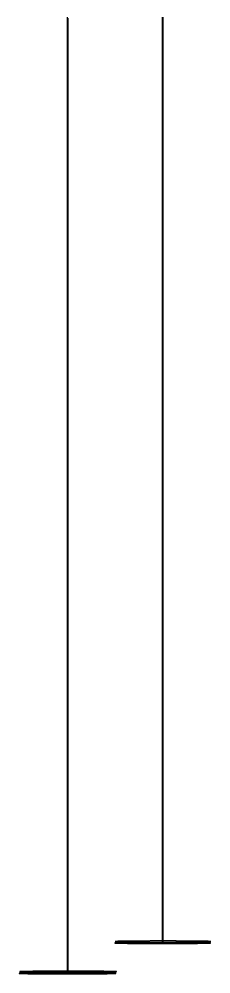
# Model space of a CAD drawing. Header units: millimetres. Extents: x -253 to 256, y -315 to 312.
# Drawn here: x -84.8 to -68.8, y -220.4 to -141.1 of the extents above; entities that cross this region are included whole.
import ezdxf

# ---------------------------------------------------------------- set-up
doc = ezdxf.new("R2010")
doc.units = ezdxf.units.MM
doc.layers.add('SKETCH', color=5, linetype='Continuous')

msp = doc.modelspace()

# ---------------------------------------------------------------- linework, layer by layer
at = {"layer": 'SKETCH', "flags": 128}
for points in [[(-80.722, -220.372), (-80.722, -220.136), (-80.722, -219.899), (-80.722, -219.663), (-80.722, -219.426), (-80.722, -219.19), (-80.722, -218.953), (-80.722, -218.717), (-80.722, -218.48), (-80.722, -218.244), (-80.722, -218.007), (-80.722, -217.771), (-80.722, -217.534), (-80.722, -217.298), (-80.722, -217.061), (-80.722, -216.825), (-80.722, -216.588), (-80.722, -216.352), (-80.722, -216.115), (-80.722, -215.879), (-80.722, -215.643), (-80.722, -215.406), (-80.722, -215.17), (-80.722, -214.933), (-80.722, -214.697), (-80.722, -214.46), (-80.722, -214.224), (-80.722, -213.987), (-80.722, -213.751), (-80.722, -213.514), (-80.722, -213.278), (-80.722, -213.041), (-80.722, -212.805), (-80.722, -212.568), (-80.722, -212.332), (-80.722, -212.095), (-80.722, -211.859), (-80.722, -211.622), (-80.722, -211.386), (-80.722, -211.149), (-80.722, -210.913), (-80.722, -210.676), (-80.722, -210.44), (-80.722, -210.203), (-80.722, -209.967), (-80.722, -209.73), (-80.722, -209.494), (-80.722, -209.257), (-80.722, -209.021), (-80.722, -208.784), (-80.722, -208.548), (-80.722, -208.311), (-80.722, -208.075), (-80.722, -207.838), (-80.722, -207.602), (-80.722, -207.365), (-80.722, -207.129), (-80.722, -206.892), (-80.722, -206.656), (-80.722, -206.419), (-80.722, -206.183), (-80.722, -205.946), (-80.722, -205.71), (-80.722, -205.473), (-80.722, -205.237), (-80.722, -205), (-80.722, -204.764), (-80.722, -204.527), (-80.722, -204.291), (-80.722, -204.054), (-80.722, -203.818), (-80.722, -203.581), (-80.722, -203.345), (-80.722, -203.108), (-80.722, -202.872), (-80.722, -202.635), (-80.722, -202.399), (-80.722, -202.162), (-80.722, -201.926), (-80.722, -201.689), (-80.722, -201.453), (-80.722, -201.217), (-80.722, -200.98), (-80.722, -200.744), (-80.722, -200.507), (-80.722, -200.271), (-80.722, -200.034), (-80.722, -199.798), (-80.722, -199.561), (-80.722, -199.325), (-80.722, -199.088), (-80.722, -198.852), (-80.722, -198.615), (-80.722, -198.379), (-80.722, -198.142), (-80.722, -197.906), (-80.722, -197.669), (-80.722, -197.433), (-80.722, -197.196), (-80.722, -196.96), (-80.722, -196.723), (-80.722, -196.487), (-80.722, -196.25), (-80.722, -196.014), (-80.722, -195.777), (-80.722, -195.541), (-80.722, -195.304), (-80.722, -195.068), (-80.722, -194.831), (-80.722, -194.595), (-80.722, -194.358), (-80.722, -194.122), (-80.722, -193.885), (-80.722, -193.649), (-80.722, -193.412), (-80.722, -193.176), (-80.722, -192.939), (-80.722, -192.703), (-80.722, -192.466), (-80.722, -192.23), (-80.722, -191.993), (-80.722, -191.757), (-80.722, -191.52), (-80.722, -191.284), (-80.722, -191.047), (-80.722, -190.811), (-80.722, -190.574), (-80.722, -190.338), (-80.722, -190.101), (-80.722, -189.865), (-80.722, -189.628), (-80.722, -189.392), (-80.722, -189.155), (-80.722, -188.919), (-80.722, -188.682), (-80.722, -188.446), (-80.722, -188.209), (-80.722, -187.973), (-80.722, -187.736), (-80.722, -187.5), (-80.722, -187.264), (-80.722, -187.027), (-80.722, -186.791), (-80.722, -186.554), (-80.722, -186.318), (-80.722, -186.081), (-80.722, -185.845), (-80.722, -185.608), (-80.722, -185.372), (-80.722, -185.135), (-80.722, -184.899), (-80.722, -184.662), (-80.722, -184.426), (-80.722, -184.189), (-80.722, -183.953), (-80.722, -183.716), (-80.722, -183.48), (-80.722, -183.243), (-80.722, -183.007), (-80.722, -182.77), (-80.722, -182.534), (-80.722, -182.297), (-80.722, -182.061), (-80.722, -181.824), (-80.722, -181.588), (-80.722, -181.351), (-80.722, -181.115), (-80.722, -180.878), (-80.722, -180.642), (-80.722, -180.405), (-80.722, -180.169), (-80.722, -179.932), (-80.722, -179.695), (-80.722, -179.458), (-80.722, -179.221), (-80.722, -178.984), (-80.722, -178.747), (-80.722, -178.511), (-80.722, -178.274), (-80.722, -178.037), (-80.722, -177.8), (-80.722, -177.563), (-80.722, -177.326), (-80.722, -177.09), (-80.722, -176.853), (-80.722, -176.617), (-80.722, -176.38), (-80.722, -176.144), (-80.722, -175.908), (-80.722, -175.672), (-80.722, -175.437), (-80.722, -175.201), (-80.722, -174.966), (-80.722, -174.733), (-80.722, -174.501), (-80.722, -174.269), (-80.722, -174.037), (-80.722, -173.806), (-80.722, -173.574), (-80.722, -173.342), (-80.722, -173.111), (-80.722, -172.88), (-80.722, -172.649), (-80.722, -172.418), (-80.722, -172.187), (-80.722, -171.956), (-80.722, -171.725), (-80.722, -171.494), (-80.722, -171.263), (-80.722, -171.032), (-80.722, -170.801), (-80.722, -170.571), (-80.722, -170.34), (-80.722, -170.109), (-80.722, -169.878), (-80.722, -169.646), (-80.722, -169.415), (-80.722, -169.184), (-80.722, -168.953), (-80.722, -168.722), (-80.722, -168.49), (-80.722, -168.259), (-80.722, -168.028), (-80.722, -167.797), (-80.722, -167.565), (-80.722, -167.334), (-80.722, -167.103), (-80.722, -166.872), (-80.722, -166.64), (-80.722, -166.409), (-80.722, -166.178), (-80.722, -165.947), (-80.722, -165.716), (-80.722, -165.484), (-80.722, -165.253), (-80.722, -165.022), (-80.722, -164.791), (-80.722, -164.559), (-80.722, -164.328), (-80.722, -164.097), (-80.722, -163.866), (-80.722, -163.634), (-80.722, -163.403), (-80.722, -163.172), (-80.722, -162.941), (-80.722, -162.709), (-80.722, -162.478), (-80.722, -162.247), (-80.722, -162.015), (-80.722, -161.784), (-80.722, -161.553), (-80.722, -161.322), (-80.722, -161.09), (-80.722, -160.859), (-80.722, -160.628), (-80.722, -160.396), (-80.722, -160.165), (-80.722, -159.934), (-80.722, -159.703), (-80.722, -159.471), (-80.722, -159.24), (-80.722, -159.009), (-80.722, -158.777), (-80.722, -158.546), (-80.722, -158.315), (-80.722, -158.084), (-80.722, -157.852), (-80.722, -157.621), (-80.722, -157.39), (-80.722, -157.159), (-80.722, -156.927), (-80.722, -156.696), (-80.722, -156.465), (-80.722, -156.233), (-80.722, -156.002), (-80.722, -155.771), (-80.722, -155.54), (-80.722, -155.308), (-80.722, -155.077), (-80.722, -154.846), (-80.722, -154.614), (-80.722, -154.383), (-80.722, -154.152), (-80.722, -153.921), (-80.722, -153.689), (-80.722, -153.458), (-80.722, -153.227), (-80.722, -152.996), (-80.722, -152.764), (-80.722, -152.533), (-80.722, -152.302), (-80.722, -152.071), (-80.722, -151.839), (-80.722, -151.608), (-80.722, -151.377), (-80.722, -151.146), (-80.722, -150.914), (-80.722, -150.683), (-80.722, -150.452), (-80.722, -150.221), (-80.722, -149.989), (-80.722, -149.758), (-80.722, -149.527), (-80.722, -149.296), (-80.722, -149.064), (-80.722, -148.833), (-80.722, -148.602), (-80.722, -148.371), (-80.722, -148.14), (-80.722, -147.908), (-80.722, -147.677), (-80.722, -147.446), (-80.722, -147.215), (-80.722, -146.983), (-80.722, -146.752), (-80.722, -146.521), (-80.722, -146.289), (-80.722, -146.058), (-80.722, -145.827), (-80.722, -145.596), (-80.722, -145.364), (-80.722, -145.133), (-80.722, -144.902), (-80.722, -144.671), (-80.722, -144.439), (-80.722, -144.208), (-80.722, -143.977), (-80.722, -143.745), (-80.722, -143.514), (-80.722, -143.283), (-80.722, -143.052), (-80.722, -142.82), (-80.722, -142.589), (-80.722, -142.358), (-80.722, -142.126), (-80.722, -141.895), (-80.722, -141.664), (-80.722, -141.433), (-80.722, -141.201), (-80.722, -140.97)], [(-80.671, -220.231), (-80.671, -219.995), (-80.671, -219.759), (-80.671, -219.522), (-80.671, -219.286), (-80.671, -219.05), (-80.671, -218.813), (-80.671, -218.577), (-80.671, -218.341), (-80.671, -218.104), (-80.671, -217.868), (-80.671, -217.631), (-80.671, -217.395), (-80.671, -217.159), (-80.671, -216.922), (-80.671, -216.686), (-80.671, -216.45), (-80.671, -216.213), (-80.671, -215.977), (-80.671, -215.741), (-80.671, -215.504), (-80.671, -215.268), (-80.671, -215.032), (-80.671, -214.795), (-80.671, -214.559), (-80.671, -214.323), (-80.671, -214.086), (-80.671, -213.85), (-80.671, -213.614), (-80.671, -213.377), (-80.671, -213.141), (-80.671, -212.905), (-80.671, -212.668), (-80.671, -212.432), (-80.671, -212.196), (-80.671, -211.959), (-80.671, -211.723), (-80.671, -211.487), (-80.671, -211.25), (-80.671, -211.014), (-80.671, -210.778), (-80.671, -210.541), (-80.671, -210.305), (-80.671, -210.069), (-80.671, -209.832), (-80.671, -209.596), (-80.671, -209.36), (-80.671, -209.123), (-80.671, -208.887), (-80.671, -208.651), (-80.671, -208.414), (-80.671, -208.178), (-80.671, -207.942), (-80.671, -207.705), (-80.671, -207.469), (-80.671, -207.233), (-80.671, -206.996), (-80.671, -206.76), (-80.671, -206.523), (-80.671, -206.287), (-80.671, -206.051), (-80.671, -205.814), (-80.671, -205.578), (-80.671, -205.342), (-80.671, -205.105), (-80.671, -204.869), (-80.671, -204.633), (-80.671, -204.396), (-80.671, -204.16), (-80.671, -203.924), (-80.671, -203.687), (-80.671, -203.451), (-80.671, -203.215), (-80.671, -202.978), (-80.671, -202.742), (-80.671, -202.506), (-80.671, -202.269), (-80.671, -202.033), (-80.671, -201.797), (-80.671, -201.56), (-80.671, -201.324), (-80.671, -201.088), (-80.671, -200.851), (-80.671, -200.615), (-80.671, -200.379), (-80.671, -200.142), (-80.671, -199.906), (-80.671, -199.67), (-80.671, -199.433), (-80.671, -199.197), (-80.671, -198.961), (-80.671, -198.724), (-80.671, -198.488), (-80.671, -198.252), (-80.671, -198.015), (-80.671, -197.779), (-80.671, -197.543), (-80.671, -197.306), (-80.671, -197.07), (-80.671, -196.834), (-80.671, -196.597), (-80.671, -196.361), (-80.671, -196.125), (-80.671, -195.888), (-80.671, -195.652), (-80.671, -195.416), (-80.671, -195.179), (-80.671, -194.943), (-80.671, -194.706), (-80.671, -194.47), (-80.671, -194.234), (-80.671, -193.997), (-80.671, -193.761), (-80.671, -193.525), (-80.671, -193.288), (-80.671, -193.052), (-80.671, -192.816), (-80.671, -192.579), (-80.671, -192.343), (-80.671, -192.107), (-80.671, -191.87), (-80.671, -191.634), (-80.671, -191.398), (-80.671, -191.161), (-80.671, -190.925), (-80.671, -190.689), (-80.671, -190.452), (-80.671, -190.216), (-80.671, -189.98), (-80.671, -189.743), (-80.671, -189.507), (-80.671, -189.271), (-80.671, -189.034), (-80.671, -188.798), (-80.671, -188.562), (-80.671, -188.325), (-80.671, -188.089), (-80.671, -187.853), (-80.671, -187.616), (-80.671, -187.38), (-80.671, -187.144), (-80.671, -186.907), (-80.671, -186.671), (-80.671, -186.435), (-80.671, -186.198), (-80.671, -185.962), (-80.671, -185.726), (-80.671, -185.489), (-80.671, -185.253), (-80.671, -185.017), (-80.671, -184.78), (-80.671, -184.544), (-80.671, -184.308), (-80.671, -184.071), (-80.671, -183.835), (-80.671, -183.598), (-80.671, -183.362), (-80.671, -183.126), (-80.671, -182.889), (-80.671, -182.653), (-80.671, -182.417), (-80.671, -182.18), (-80.671, -181.944), (-80.671, -181.708), (-80.671, -181.471), (-80.671, -181.235), (-80.671, -180.999), (-80.671, -180.762), (-80.671, -180.526), (-80.671, -180.289), (-80.671, -180.052), (-80.671, -179.815), (-80.671, -179.577), (-80.671, -179.339), (-80.671, -179.101), (-80.671, -178.863), (-80.671, -178.624), (-80.671, -178.386), (-80.671, -178.147), (-80.671, -177.909), (-80.671, -177.671), (-80.671, -177.433), (-80.671, -177.196), (-80.671, -176.959), (-80.671, -176.722), (-80.671, -176.486), (-80.671, -176.251), (-80.671, -176.016), (-80.671, -175.782), (-80.671, -175.549), (-80.671, -175.316), (-80.671, -175.084), (-80.671, -174.854), (-80.671, -174.636), (-80.671, -174.419), (-80.671, -174.203), (-80.671, -173.988), (-80.671, -173.773), (-80.671, -173.56), (-80.671, -173.346), (-80.671, -173.133), (-80.671, -172.921), (-80.671, -172.709), (-80.671, -172.498), (-80.671, -172.286), (-80.671, -172.075), (-80.671, -171.864), (-80.671, -171.654), (-80.671, -171.443), (-80.671, -171.232), (-80.671, -171.022), (-80.671, -170.811), (-80.671, -170.6), (-80.671, -170.388), (-80.671, -170.177), (-80.671, -169.965), (-80.671, -169.752), (-80.671, -169.54), (-80.671, -169.327), (-80.671, -169.115), (-80.671, -168.902), (-80.671, -168.69), (-80.671, -168.477), (-80.671, -168.265), (-80.671, -168.052), (-80.671, -167.839), (-80.671, -167.627), (-80.671, -167.414), (-80.671, -167.202), (-80.671, -166.989), (-80.671, -166.777), (-80.671, -166.564), (-80.671, -166.352), (-80.671, -166.139), (-80.671, -165.926), (-80.671, -165.714), (-80.671, -165.501), (-80.671, -165.289), (-80.671, -165.076), (-80.671, -164.864), (-80.671, -164.651), (-80.671, -164.439), (-80.671, -164.226), (-80.671, -164.013), (-80.671, -163.801), (-80.671, -163.588), (-80.671, -163.376), (-80.671, -163.163), (-80.671, -162.951), (-80.671, -162.738), (-80.671, -162.525), (-80.671, -162.313), (-80.671, -162.1), (-80.671, -161.888), (-80.671, -161.675), (-80.671, -161.463), (-80.671, -161.25), (-80.671, -161.038), (-80.671, -160.825), (-80.671, -160.612), (-80.671, -160.4), (-80.671, -160.187), (-80.671, -159.975), (-80.671, -159.762), (-80.671, -159.55), (-80.671, -159.337), (-80.671, -159.125), (-80.671, -158.912), (-80.671, -158.699), (-80.671, -158.487), (-80.671, -158.274), (-80.671, -158.062), (-80.671, -157.849), (-80.671, -157.637), (-80.671, -157.424), (-80.671, -157.212), (-80.671, -156.999), (-80.671, -156.786), (-80.671, -156.574), (-80.671, -156.361), (-80.671, -156.149), (-80.671, -155.936), (-80.671, -155.724), (-80.671, -155.511), (-80.671, -155.298), (-80.671, -155.086), (-80.671, -154.873), (-80.671, -154.661), (-80.671, -154.448), (-80.671, -154.236), (-80.671, -154.023), (-80.671, -153.811), (-80.671, -153.598), (-80.671, -153.385), (-80.671, -153.173), (-80.671, -152.96), (-80.671, -152.748), (-80.671, -152.535), (-80.671, -152.323), (-80.671, -152.11), (-80.671, -151.898), (-80.671, -151.685), (-80.671, -151.472), (-80.671, -151.26), (-80.671, -151.047), (-80.671, -150.835), (-80.671, -150.622), (-80.671, -150.41), (-80.671, -150.197), (-80.671, -149.984), (-80.671, -149.772), (-80.671, -149.559), (-80.671, -149.347), (-80.671, -149.134), (-80.671, -148.922), (-80.671, -148.709), (-80.671, -148.497), (-80.671, -148.284), (-80.671, -148.071), (-80.671, -147.859), (-80.671, -147.646), (-80.671, -147.434), (-80.671, -147.221), (-80.671, -147.009), (-80.671, -146.796), (-80.671, -146.584), (-80.671, -146.371), (-80.671, -146.158), (-80.671, -145.946), (-80.671, -145.733), (-80.671, -145.521), (-80.671, -145.308), (-80.671, -145.096), (-80.671, -144.883), (-80.671, -144.671), (-80.671, -144.458), (-80.671, -144.245), (-80.671, -144.033), (-80.671, -143.82), (-80.671, -143.608), (-80.671, -143.395), (-80.671, -143.183), (-80.671, -142.97), (-80.671, -142.757), (-80.671, -142.545), (-80.671, -142.332), (-80.671, -142.12), (-80.671, -141.907), (-80.671, -141.695), (-80.671, -141.482), (-80.671, -141.27), (-80.671, -141.057)], [(-72.816, -217.849), (-72.816, -217.615), (-72.816, -217.381), (-72.816, -217.147), (-72.816, -216.914), (-72.816, -216.68), (-72.816, -216.446), (-72.816, -216.212), (-72.816, -215.979), (-72.816, -215.745), (-72.816, -215.511), (-72.816, -215.277), (-72.816, -215.043), (-72.816, -214.81), (-72.816, -214.576), (-72.816, -214.342), (-72.816, -214.108), (-72.816, -213.875), (-72.816, -213.641), (-72.816, -213.407), (-72.816, -213.173), (-72.816, -212.939), (-72.816, -212.706), (-72.816, -212.472), (-72.816, -212.238), (-72.816, -212.004), (-72.816, -211.77), (-72.816, -211.537), (-72.816, -211.303), (-72.816, -211.069), (-72.816, -210.835), (-72.816, -210.602), (-72.816, -210.368), (-72.816, -210.134), (-72.816, -209.9), (-72.816, -209.666), (-72.816, -209.433), (-72.816, -209.199), (-72.816, -208.965), (-72.816, -208.731), (-72.816, -208.498), (-72.816, -208.264), (-72.816, -208.03), (-72.816, -207.796), (-72.816, -207.562), (-72.816, -207.329), (-72.816, -207.095), (-72.816, -206.861), (-72.816, -206.627), (-72.816, -206.393), (-72.816, -206.16), (-72.816, -205.926), (-72.816, -205.692), (-72.816, -205.458), (-72.816, -205.225), (-72.816, -204.991), (-72.816, -204.757), (-72.816, -204.523), (-72.816, -204.289), (-72.816, -204.056), (-72.816, -203.822), (-72.816, -203.588), (-72.816, -203.354), (-72.816, -203.12), (-72.816, -202.887), (-72.816, -202.653), (-72.816, -202.419), (-72.816, -202.185), (-72.816, -201.952), (-72.816, -201.718), (-72.816, -201.484), (-72.816, -201.25), (-72.816, -201.016), (-72.816, -200.783), (-72.816, -200.549), (-72.816, -200.315), (-72.816, -200.081), (-72.816, -199.848), (-72.816, -199.614), (-72.816, -199.38), (-72.816, -199.146), (-72.816, -198.912), (-72.816, -198.679), (-72.816, -198.445), (-72.816, -198.211), (-72.816, -197.977), (-72.816, -197.743), (-72.816, -197.51), (-72.816, -197.276), (-72.816, -197.042), (-72.816, -196.808), (-72.816, -196.575), (-72.816, -196.341), (-72.816, -196.107), (-72.816, -195.873), (-72.816, -195.639), (-72.816, -195.406), (-72.816, -195.172), (-72.816, -194.938), (-72.816, -194.704), (-72.816, -194.47), (-72.816, -194.237), (-72.816, -194.003), (-72.816, -193.769), (-72.816, -193.535), (-72.816, -193.302), (-72.816, -193.068), (-72.816, -192.834), (-72.816, -192.6), (-72.816, -192.366), (-72.816, -192.133), (-72.816, -191.899), (-72.816, -191.665), (-72.816, -191.431), (-72.816, -191.198), (-72.816, -190.964), (-72.816, -190.73), (-72.816, -190.496), (-72.816, -190.262), (-72.816, -190.029), (-72.816, -189.795), (-72.816, -189.561), (-72.816, -189.327), (-72.816, -189.093), (-72.816, -188.86), (-72.816, -188.626), (-72.816, -188.392), (-72.816, -188.158), (-72.816, -187.925), (-72.816, -187.691), (-72.816, -187.457), (-72.816, -187.223), (-72.816, -186.989), (-72.816, -186.756), (-72.816, -186.522), (-72.816, -186.288), (-72.816, -186.054), (-72.816, -185.82), (-72.816, -185.587), (-72.816, -185.353), (-72.816, -185.119), (-72.816, -184.885), (-72.816, -184.652), (-72.816, -184.418), (-72.816, -184.184), (-72.816, -183.95), (-72.816, -183.716), (-72.816, -183.483), (-72.816, -183.249), (-72.816, -183.015), (-72.816, -182.781), (-72.816, -182.548), (-72.816, -182.314), (-72.816, -182.08), (-72.816, -181.846), (-72.816, -181.612), (-72.816, -181.379), (-72.816, -181.145), (-72.816, -180.911), (-72.816, -180.677), (-72.816, -180.443), (-72.816, -180.21), (-72.816, -179.976), (-72.816, -179.742), (-72.816, -179.508), (-72.816, -179.275), (-72.816, -179.041), (-72.816, -178.807), (-72.816, -178.573), (-72.816, -178.339), (-72.816, -178.105), (-72.816, -177.87), (-72.816, -177.635), (-72.816, -177.4), (-72.816, -177.164), (-72.816, -176.928), (-72.816, -176.693), (-72.816, -176.457), (-72.816, -176.221), (-72.816, -175.986), (-72.816, -175.751), (-72.816, -175.515), (-72.816, -175.281), (-72.816, -175.046), (-72.816, -174.812), (-72.816, -174.579), (-72.816, -174.346), (-72.816, -174.113), (-72.816, -173.882), (-72.816, -173.651), (-72.816, -173.42), (-72.816, -173.191), (-72.816, -172.962), (-72.816, -172.746), (-72.816, -172.53), (-72.816, -172.315), (-72.816, -172.101), (-72.816, -171.887), (-72.816, -171.674), (-72.816, -171.461), (-72.816, -171.249), (-72.816, -171.038), (-72.816, -170.826), (-72.816, -170.615), (-72.816, -170.405), (-72.816, -170.194), (-72.816, -169.984), (-72.816, -169.774), (-72.816, -169.564), (-72.816, -169.354), (-72.816, -169.143), (-72.816, -168.933), (-72.816, -168.723), (-72.816, -168.512), (-72.816, -168.301), (-72.816, -168.09), (-72.816, -167.878), (-72.816, -167.666), (-72.816, -167.455), (-72.816, -167.243), (-72.816, -167.031), (-72.816, -166.819), (-72.816, -166.607), (-72.816, -166.395), (-72.816, -166.184), (-72.816, -165.972), (-72.816, -165.76), (-72.816, -165.548), (-72.816, -165.336), (-72.816, -165.124), (-72.816, -164.912), (-72.816, -164.701), (-72.816, -164.489), (-72.816, -164.277), (-72.816, -164.065), (-72.816, -163.853), (-72.816, -163.641), (-72.816, -163.43), (-72.816, -163.218), (-72.816, -163.006), (-72.816, -162.794), (-72.816, -162.582), (-72.816, -162.371), (-72.816, -162.159), (-72.816, -161.947), (-72.816, -161.735), (-72.816, -161.523), (-72.816, -161.312), (-72.816, -161.1), (-72.816, -160.888), (-72.816, -160.676), (-72.816, -160.464), (-72.816, -160.253), (-72.816, -160.041), (-72.816, -159.829), (-72.816, -159.617), (-72.816, -159.405), (-72.816, -159.194), (-72.816, -158.982), (-72.816, -158.77), (-72.816, -158.558), (-72.816, -158.346), (-72.816, -158.135), (-72.816, -157.923), (-72.816, -157.711), (-72.816, -157.499), (-72.816, -157.287), (-72.816, -157.075), (-72.816, -156.864), (-72.816, -156.652), (-72.816, -156.44), (-72.816, -156.228), (-72.816, -156.016), (-72.816, -155.804), (-72.816, -155.593), (-72.816, -155.381), (-72.816, -155.169), (-72.816, -154.957), (-72.816, -154.745), (-72.816, -154.533), (-72.816, -154.322), (-72.816, -154.11), (-72.816, -153.898), (-72.816, -153.686), (-72.816, -153.474), (-72.816, -153.262), (-72.816, -153.051), (-72.816, -152.839), (-72.816, -152.627), (-72.816, -152.415), (-72.816, -152.203), (-72.816, -151.991), (-72.816, -151.779), (-72.816, -151.568), (-72.816, -151.356), (-72.816, -151.144), (-72.816, -150.932), (-72.816, -150.72), (-72.816, -150.508), (-72.816, -150.297), (-72.816, -150.085), (-72.816, -149.873), (-72.816, -149.661), (-72.816, -149.449), (-72.816, -149.237), (-72.816, -149.026), (-72.816, -148.814), (-72.816, -148.602), (-72.816, -148.39), (-72.816, -148.178), (-72.816, -147.966), (-72.816, -147.755), (-72.816, -147.543), (-72.816, -147.331), (-72.816, -147.119), (-72.816, -146.907), (-72.816, -146.695), (-72.816, -146.484), (-72.816, -146.272), (-72.816, -146.06), (-72.816, -145.848), (-72.816, -145.636), (-72.816, -145.424), (-72.816, -145.212), (-72.816, -145.001), (-72.816, -144.789), (-72.816, -144.577), (-72.816, -144.365), (-72.816, -144.153), (-72.816, -143.941), (-72.816, -143.73), (-72.816, -143.518), (-72.816, -143.306), (-72.816, -143.094), (-72.816, -142.882), (-72.816, -142.67), (-72.816, -142.459), (-72.816, -142.247), (-72.816, -142.035), (-72.816, -141.823), (-72.816, -141.611), (-72.816, -141.4), (-72.816, -141.188), (-72.816, -140.976)], [(-72.774, -217.725), (-72.774, -217.491), (-72.774, -217.258), (-72.774, -217.024), (-72.774, -216.79), (-72.774, -216.557), (-72.774, -216.323), (-72.774, -216.089), (-72.774, -215.856), (-72.774, -215.622), (-72.774, -215.389), (-72.774, -215.155), (-72.774, -214.921), (-72.774, -214.688), (-72.774, -214.454), (-72.774, -214.22), (-72.774, -213.987), (-72.774, -213.753), (-72.774, -213.519), (-72.774, -213.286), (-72.774, -213.052), (-72.774, -212.818), (-72.774, -212.585), (-72.774, -212.351), (-72.774, -212.117), (-72.774, -211.884), (-72.774, -211.65), (-72.774, -211.416), (-72.774, -211.183), (-72.774, -210.949), (-72.774, -210.716), (-72.774, -210.482), (-72.774, -210.248), (-72.774, -210.015), (-72.774, -209.781), (-72.774, -209.547), (-72.774, -209.314), (-72.774, -209.08), (-72.774, -208.846), (-72.774, -208.613), (-72.774, -208.379), (-72.774, -208.145), (-72.774, -207.912), (-72.774, -207.678), (-72.774, -207.444), (-72.774, -207.211), (-72.774, -206.977), (-72.774, -206.743), (-72.774, -206.51), (-72.774, -206.276), (-72.774, -206.043), (-72.774, -205.809), (-72.774, -205.575), (-72.774, -205.342), (-72.774, -205.108), (-72.774, -204.874), (-72.774, -204.641), (-72.774, -204.407), (-72.774, -204.173), (-72.774, -203.94), (-72.774, -203.706), (-72.774, -203.472), (-72.774, -203.239), (-72.774, -203.005), (-72.774, -202.771), (-72.774, -202.538), (-72.774, -202.304), (-72.774, -202.07), (-72.774, -201.837), (-72.774, -201.603), (-72.774, -201.37), (-72.774, -201.136), (-72.774, -200.902), (-72.774, -200.669), (-72.774, -200.435), (-72.774, -200.201), (-72.774, -199.968), (-72.774, -199.734), (-72.774, -199.5), (-72.774, -199.267), (-72.774, -199.033), (-72.774, -198.799), (-72.774, -198.566), (-72.774, -198.332), (-72.774, -198.098), (-72.774, -197.865), (-72.774, -197.631), (-72.774, -197.397), (-72.774, -197.164), (-72.774, -196.93), (-72.774, -196.696), (-72.774, -196.463), (-72.774, -196.229), (-72.774, -195.996), (-72.774, -195.762), (-72.774, -195.528), (-72.774, -195.295), (-72.774, -195.061), (-72.774, -194.827), (-72.774, -194.594), (-72.774, -194.36), (-72.774, -194.126), (-72.774, -193.893), (-72.774, -193.659), (-72.774, -193.425), (-72.774, -193.192), (-72.774, -192.958), (-72.774, -192.724), (-72.774, -192.491), (-72.774, -192.257), (-72.774, -192.023), (-72.774, -191.79), (-72.774, -191.556), (-72.774, -191.323), (-72.774, -191.089), (-72.774, -190.855), (-72.774, -190.622), (-72.774, -190.388), (-72.774, -190.154), (-72.774, -189.921), (-72.774, -189.687), (-72.774, -189.453), (-72.774, -189.22), (-72.774, -188.986), (-72.774, -188.752), (-72.774, -188.519), (-72.774, -188.285), (-72.774, -188.051), (-72.774, -187.818), (-72.774, -187.584), (-72.774, -187.35), (-72.774, -187.117), (-72.774, -186.883), (-72.774, -186.65), (-72.774, -186.416), (-72.774, -186.182), (-72.774, -185.949), (-72.774, -185.715), (-72.774, -185.481), (-72.774, -185.248), (-72.774, -185.014), (-72.774, -184.78), (-72.774, -184.547), (-72.774, -184.313), (-72.774, -184.079), (-72.774, -183.846), (-72.774, -183.612), (-72.774, -183.378), (-72.774, -183.145), (-72.774, -182.911), (-72.774, -182.677), (-72.774, -182.444), (-72.774, -182.21), (-72.774, -181.976), (-72.774, -181.743), (-72.774, -181.509), (-72.774, -181.276), (-72.774, -181.042), (-72.774, -180.808), (-72.774, -180.575), (-72.774, -180.341), (-72.774, -180.107), (-72.774, -179.874), (-72.774, -179.64), (-72.774, -179.406), (-72.774, -179.173), (-72.774, -178.939), (-72.774, -178.705), (-72.774, -178.472), (-72.774, -178.238), (-72.774, -178.004), (-72.774, -177.769), (-72.774, -177.534), (-72.774, -177.299), (-72.774, -177.064), (-72.774, -176.828), (-72.774, -176.593), (-72.774, -176.357), (-72.774, -176.122), (-72.774, -175.887), (-72.774, -175.651), (-72.774, -175.416), (-72.774, -175.182), (-72.774, -174.948), (-72.774, -174.714), (-72.774, -174.48), (-72.774, -174.247), (-72.774, -174.015), (-72.774, -173.783), (-72.774, -173.552), (-72.774, -173.322), (-72.774, -173.093), (-72.774, -172.864), (-72.774, -172.647), (-72.774, -172.431), (-72.774, -172.215), (-72.774, -172), (-72.774, -171.785), (-72.774, -171.572), (-72.774, -171.358), (-72.774, -171.146), (-72.774, -170.933), (-72.774, -170.721), (-72.774, -170.509), (-72.774, -170.298), (-72.774, -170.087), (-72.774, -169.876), (-72.774, -169.665), (-72.774, -169.454), (-72.774, -169.243), (-72.774, -169.032), (-72.774, -168.821), (-72.774, -168.609), (-72.774, -168.398), (-72.774, -168.186), (-72.774, -167.974), (-72.774, -167.762), (-72.774, -167.549), (-72.774, -167.337), (-72.774, -167.124), (-72.774, -166.912), (-72.774, -166.699), (-72.774, -166.487), (-72.774, -166.274), (-72.774, -166.062), (-72.774, -165.849), (-72.774, -165.636), (-72.774, -165.424), (-72.774, -165.211), (-72.774, -164.999), (-72.774, -164.786), (-72.774, -164.574), (-72.774, -164.361), (-72.774, -164.149), (-72.774, -163.936), (-72.774, -163.724), (-72.774, -163.511), (-72.774, -163.298), (-72.774, -163.086), (-72.774, -162.873), (-72.774, -162.661), (-72.774, -162.448), (-72.774, -162.236), (-72.774, -162.023), (-72.774, -161.81), (-72.774, -161.598), (-72.774, -161.385), (-72.774, -161.173), (-72.774, -160.96), (-72.774, -160.747), (-72.774, -160.535), (-72.774, -160.322), (-72.774, -160.11), (-72.774, -159.897), (-72.774, -159.685), (-72.774, -159.472), (-72.774, -159.259), (-72.774, -159.047), (-72.774, -158.834), (-72.774, -158.622), (-72.774, -158.409), (-72.774, -158.196), (-72.774, -157.984), (-72.774, -157.771), (-72.774, -157.559), (-72.774, -157.346), (-72.774, -157.133), (-72.774, -156.921), (-72.774, -156.708), (-72.774, -156.496), (-72.774, -156.283), (-72.774, -156.07), (-72.774, -155.858), (-72.774, -155.645), (-72.774, -155.433), (-72.774, -155.22), (-72.774, -155.007), (-72.774, -154.795), (-72.774, -154.582), (-72.774, -154.37), (-72.774, -154.157), (-72.774, -153.944), (-72.774, -153.732), (-72.774, -153.519), (-72.774, -153.307), (-72.774, -153.094), (-72.774, -152.882), (-72.774, -152.669), (-72.774, -152.456), (-72.774, -152.244), (-72.774, -152.031), (-72.774, -151.819), (-72.774, -151.606), (-72.774, -151.394), (-72.774, -151.181), (-72.774, -150.969), (-72.774, -150.756), (-72.774, -150.543), (-72.774, -150.331), (-72.774, -150.118), (-72.774, -149.906), (-72.774, -149.693), (-72.774, -149.481), (-72.774, -149.268), (-72.774, -149.056), (-72.774, -148.843), (-72.774, -148.631), (-72.774, -148.418), (-72.774, -148.205), (-72.774, -147.993), (-72.774, -147.78), (-72.774, -147.568), (-72.774, -147.355), (-72.774, -147.143), (-72.774, -146.93), (-72.774, -146.717), (-72.774, -146.505), (-72.774, -146.292), (-72.774, -146.08), (-72.774, -145.867), (-72.774, -145.655), (-72.774, -145.442), (-72.774, -145.229), (-72.774, -145.017), (-72.774, -144.804), (-72.774, -144.592), (-72.774, -144.379), (-72.774, -144.166), (-72.774, -143.954), (-72.774, -143.741), (-72.774, -143.529), (-72.774, -143.316), (-72.774, -143.103), (-72.774, -142.891), (-72.774, -142.678), (-72.774, -142.466), (-72.774, -142.253), (-72.774, -142.04), (-72.774, -141.828), (-72.774, -141.615), (-72.774, -141.403), (-72.774, -141.19), (-72.774, -140.977)], [(-72.801, -217.805), (-73.345, -217.806), (-73.878, -217.807), (-74.392, -217.809), (-74.876, -217.812), (-75.322, -217.815), (-75.721, -217.819), (-76.067, -217.824), (-76.351, -217.829), (-76.57, -217.834), (-76.719, -217.84), (-76.795, -217.846), (-76.797, -217.852), (-76.725, -217.858), (-76.58, -217.863), (-76.365, -217.869), (-76.084, -217.874), (-75.742, -217.879), (-75.345, -217.883), (-74.902, -217.886), (-74.419, -217.889), (-73.906, -217.891), (-73.374, -217.892), (-72.83, -217.892), (-72.287, -217.892), (-71.753, -217.891), (-71.239, -217.889), (-70.755, -217.886), (-70.309, -217.883), (-69.909, -217.879), (-69.564, -217.874), (-69.28, -217.869), (-69.061, -217.863), (-68.912, -217.858), (-68.836, -217.852), (-68.834, -217.846), (-68.907, -217.84), (-69.052, -217.834), (-69.267, -217.829), (-69.548, -217.824), (-69.89, -217.819), (-70.287, -217.815), (-70.731, -217.812), (-71.213, -217.809), (-71.726, -217.807), (-72.258, -217.806), (-72.801, -217.805)], [(-72.76, -217.682), (-73.303, -217.682), (-73.836, -217.683), (-74.349, -217.685), (-74.834, -217.688), (-75.279, -217.691), (-75.678, -217.695), (-76.023, -217.7), (-76.308, -217.705), (-76.527, -217.711), (-76.676, -217.716), (-76.752, -217.722), (-76.754, -217.728), (-76.682, -217.734), (-76.537, -217.74), (-76.322, -217.745), (-76.041, -217.75), (-75.699, -217.755), (-75.303, -217.759), (-74.859, -217.762), (-74.377, -217.765), (-73.864, -217.767), (-73.332, -217.768), (-72.789, -217.768), (-72.246, -217.768), (-71.712, -217.767), (-71.199, -217.765), (-70.715, -217.762), (-70.269, -217.759), (-69.87, -217.755), (-69.525, -217.75), (-69.24, -217.745), (-69.022, -217.74), (-68.873, -217.734), (-68.797, -217.728), (-68.795, -217.722), (-68.867, -217.716), (-69.012, -217.711), (-69.227, -217.705), (-69.509, -217.7), (-69.851, -217.695), (-70.247, -217.691), (-70.69, -217.688), (-71.173, -217.685), (-71.685, -217.683), (-72.217, -217.682), (-72.76, -217.682)], [(-80.706, -220.328), (-81.256, -220.328), (-81.796, -220.33), (-82.315, -220.332), (-82.805, -220.334), (-83.257, -220.338), (-83.661, -220.342), (-84.01, -220.347), (-84.298, -220.352), (-84.52, -220.357), (-84.671, -220.363), (-84.748, -220.369), (-84.75, -220.375), (-84.678, -220.381), (-84.531, -220.387), (-84.314, -220.393), (-84.03, -220.398), (-83.684, -220.403), (-83.283, -220.407), (-82.834, -220.41), (-82.346, -220.413), (-81.827, -220.415), (-81.288, -220.416), (-80.739, -220.417), (-80.189, -220.416), (-79.649, -220.415), (-79.129, -220.413), (-78.639, -220.41), (-78.188, -220.407), (-77.783, -220.403), (-77.434, -220.398), (-77.146, -220.393), (-76.925, -220.387), (-76.774, -220.381), (-76.697, -220.375), (-76.695, -220.369), (-76.768, -220.363), (-76.914, -220.357), (-77.132, -220.352), (-77.416, -220.347), (-77.762, -220.342), (-78.163, -220.338), (-78.612, -220.334), (-79.1, -220.332), (-79.618, -220.33), (-80.157, -220.328), (-80.706, -220.328)], [(-80.655, -220.187), (-81.204, -220.187), (-81.743, -220.188), (-82.263, -220.19), (-82.752, -220.193), (-83.203, -220.197), (-83.607, -220.201), (-83.956, -220.206), (-84.244, -220.211), (-84.466, -220.216), (-84.616, -220.222), (-84.694, -220.228), (-84.696, -220.234), (-84.623, -220.24), (-84.477, -220.246), (-84.26, -220.252), (-83.976, -220.257), (-83.63, -220.262), (-83.229, -220.266), (-82.781, -220.269), (-82.293, -220.272), (-81.775, -220.274), (-81.236, -220.275), (-80.687, -220.276), (-80.138, -220.275), (-79.598, -220.274), (-79.078, -220.272), (-78.589, -220.269), (-78.137, -220.266), (-77.734, -220.262), (-77.384, -220.257), (-77.097, -220.252), (-76.875, -220.246), (-76.725, -220.24), (-76.648, -220.234), (-76.646, -220.228), (-76.718, -220.222), (-76.865, -220.216), (-77.082, -220.211), (-77.366, -220.206), (-77.712, -220.201), (-78.113, -220.197), (-78.561, -220.193), (-79.049, -220.19), (-79.567, -220.188), (-80.106, -220.187), (-80.655, -220.187)]]:
    msp.add_lwpolyline(points, dxfattribs=at)

doc.saveas('drawing.dxf')
